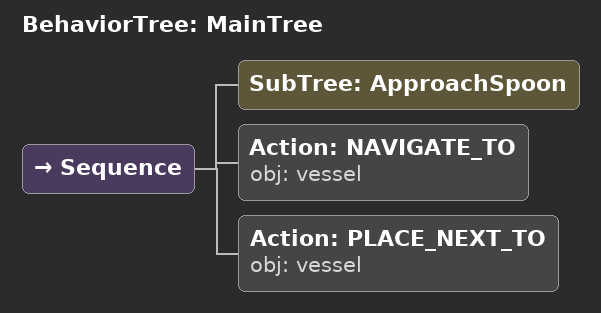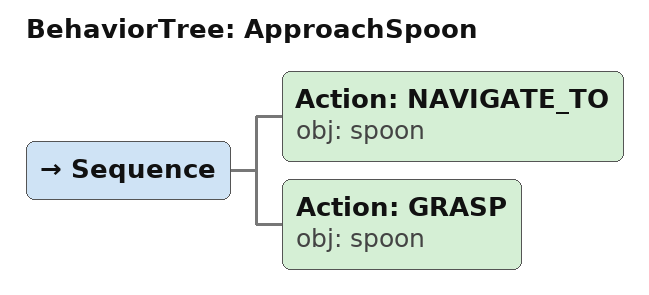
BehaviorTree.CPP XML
<root main_tree_to_execute="MainTree">
  <BehaviorTree ID="MainTree">
    <Sequence>
      <!-- Execute subtree ApproachSpoon -->
      <SubTree ID="ApproachSpoon" />
      <!-- Navigate to vessel -->
      <Action ID="NAVIGATE_TO" obj="vessel" />
      <!-- Place next to vessel -->
      <Action ID="PLACE_NEXT_TO" obj="vessel" />
    </Sequence>
  </BehaviorTree>
  <!-- Subtree definition ApproachSpoon -->
  <BehaviorTree ID="ApproachSpoon">
    <Sequence>
      <!-- Navigate to spoon -->
      <Action ID="NAVIGATE_TO" obj="spoon" />
      <!-- Grasp spoon -->
      <Action ID="GRASP" obj="spoon" />
    </Sequence>
  </BehaviorTree>
</root>
